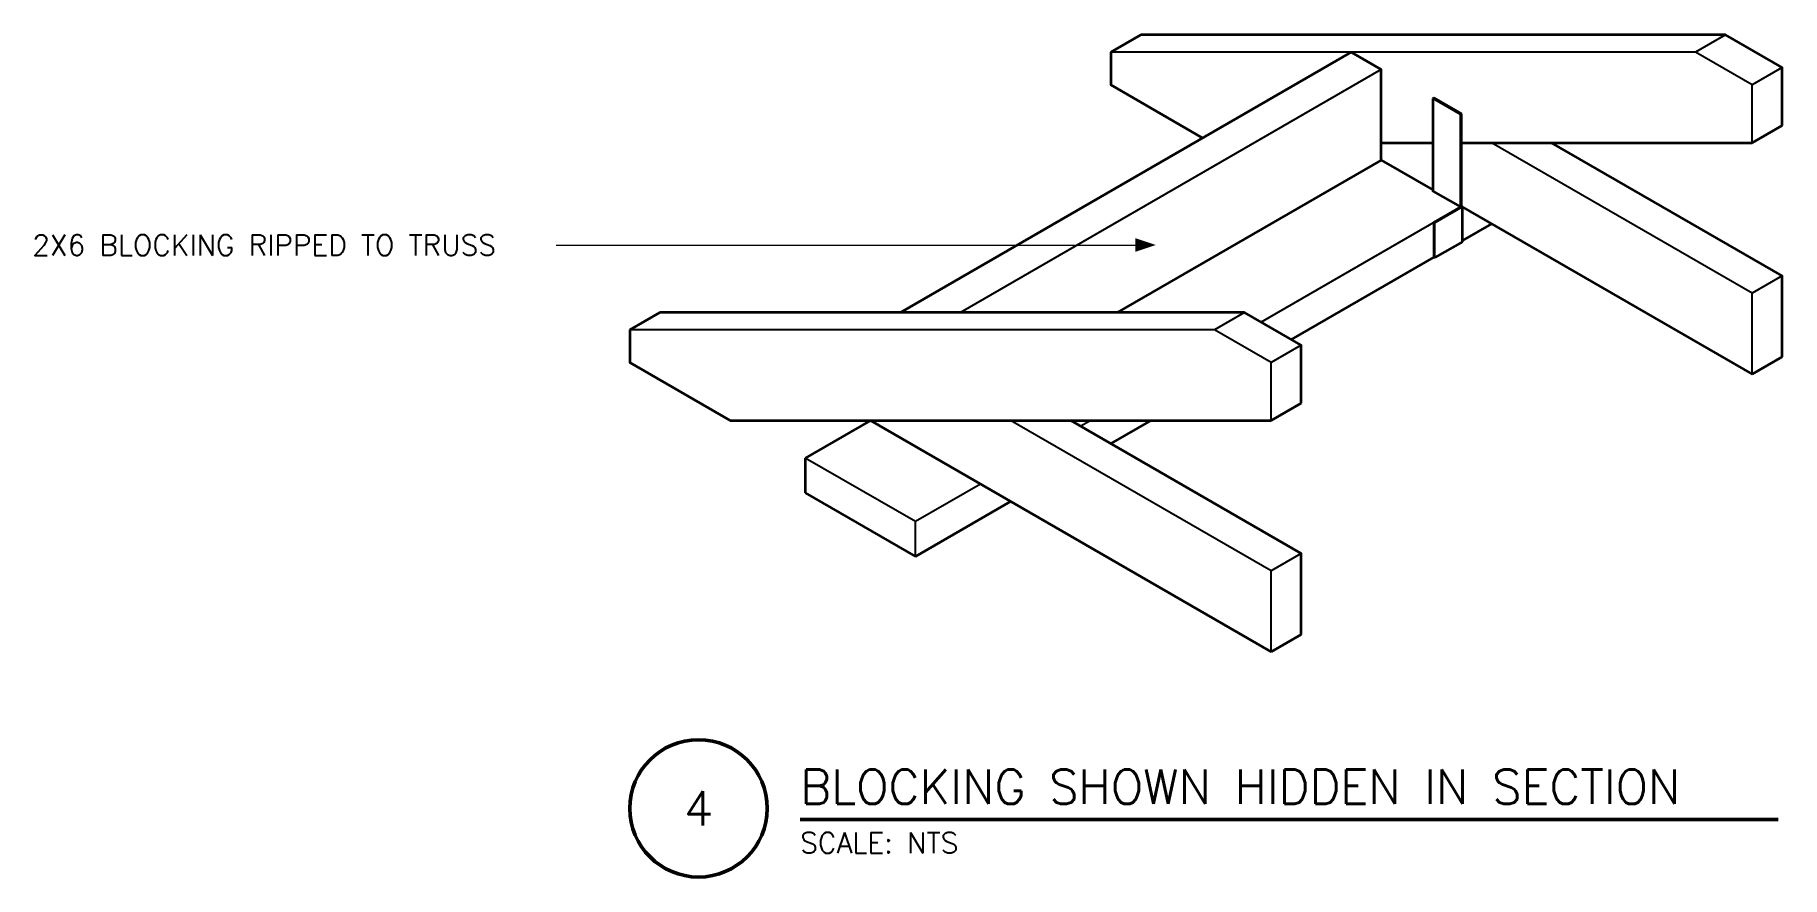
# Model space of a CAD drawing. Header units: inches. Extents: x -36.8 to 38.8, y -18.6 to 17.8.
import ezdxf
from ezdxf.enums import TextEntityAlignment as Align

# ---------------------------------------------------------------- set-up
doc = ezdxf.new("R2010")
doc.units = ezdxf.units.IN
doc.header["$MEASUREMENT"] = 0
for name, color, linetype, lineweight in [('S-ANNO-NOTE', 7, 'CONTINUOUS', 18), ('S-ANNO-TTLB', 7, 'CONTINUOUS', 50), ('S-DETL-BYND', 7, 'CONTINUOUS', 25), ('S-DETL-CUT', 7, 'CONTINUOUS', 50)]:
    doc.layers.add(name, color=color, linetype=linetype, lineweight=lineweight)
doc.styles.add('KERF', font='romans.shx')

msp = doc.modelspace()

# ---------------------------------------------------------------- hatches: boundary and pattern name
at = {"layer": 'S-ANNO-NOTE', "lineweight": 50}
msp.add_hatch(color=256, dxfattribs=at).paths.add_polyline_path([(11.691343, 8.706559), (10.800718, 9.003434), (10.800718, 8.409684)])

# ---------------------------------------------------------------- linework, layer by layer
at = {"layer": 'S-ANNO-NOTE', "lineweight": 18}
msp.add_lwpolyline([(-14.224324, 8.706559), (-13.036824, 8.706559), (10.800718, 8.706559)], dxfattribs=at)
at = {"layer": 'S-ANNO-TTLB', "lineweight": 50}
msp.add_lwpolyline([(-11.041824, -15.64375, 1), (-5.104324, -15.64375, 1)], format="xyb", close=True, dxfattribs=at)
msp.add_lwpolyline([(-3.679324, -16.11875), (38.590021, -16.11875)], dxfattribs=at)
at = {"layer": 'S-DETL-BYND', "lineweight": 25}
for points in [[(36.307043, 17.788119), (35.008005, 17.038119)], [(37.455599, 13.125), (37.455599, 15.625), (35.008005, 17.038119), (9.742786, 17.038119)], [(21.434129, 16.288119), (3.247595, 5.788119)], [(38.754637, 16.375), (37.455599, 15.625)], [(24.856834, 14.3511), (23.666049, 15.0386)], [(24.89823, 14.375), (24.856834, 14.3511)], [(24.856834, 10.3511), (24.856834, 14.3511)], [(23.666049, 13.125), (21.434129, 13.125)], [(37.455599, 3.125), (37.455599, 6.625), (26.197268, 13.125), (24.89823, 13.125)], [(24.89823, 10.375), (16.237976, 5.375)], [(24.939626, 10.3511), (23.748841, 9.6636)], [(23.748841, 8.1636), (23.748841, 9.6636), (23.707445, 9.6875)], [(38.754637, 7.375), (37.455599, 6.625)], [(15.522433, 5.788119), (14.223395, 5.038119)], [(16.670989, 1.125), (16.670989, 3.625), (14.223395, 5.038119), (-11.041824, 5.038119)], [(17.970027, 4.375), (16.670989, 3.625)], [(16.670989, -8.875), (16.670989, -5.375), (5.412659, 1.125), (-0.649519, 1.125)], [(8.87676, 1.125), (8.443748, 0.875)], [(1.299038, -4.75), (1.299038, -3.25), (-3.464102, -0.5)], [(4.113621, -1.625), (1.299038, -3.25)], [(17.970027, -4.625), (16.670989, -5.375)]]:
    msp.add_lwpolyline(points, dxfattribs=at)
at = {"layer": 'S-DETL-CUT', "lineweight": 35}
for points in [[(11.041824, 17.788119), (9.742786, 17.038119)], [(38.754637, 13.875), (38.754637, 16.375), (36.307043, 17.788119), (11.041824, 17.788119)], [(20.135091, 17.038119), (0.649519, 5.788119)], [(9.742786, 17.038119), (9.742786, 15.625), (13.715141, 13.331559)], [(21.434129, 12.375), (21.434129, 16.288119), (20.135091, 17.038119)], [(23.707445, 15.0625), (23.666049, 15.0386)], [(23.666049, 15.0386), (23.666049, 11.0386), (24.856834, 10.3511)], [(24.89823, 14.375), (23.707445, 15.0625)], [(24.89823, 10.375), (24.89823, 14.375)], [(38.754637, 13.875), (37.455599, 13.125)], [(21.434129, 13.125), (23.666049, 13.125)], [(24.89823, 13.125), (37.455599, 13.125)], [(38.754637, 3.875), (38.754637, 7.375), (28.795345, 13.125)], [(21.434129, 12.375), (10.025316, 5.788119)], [(21.434129, 12.375), (23.666049, 11.0864)], [(24.89823, 10.375), (23.707445, 9.6875)], [(24.89823, 10.375), (24.856834, 10.3511)], [(24.89823, 10.375), (37.455599, 3.125)], [(24.939626, 8.8511), (24.939626, 10.3511), (24.89823, 10.375)], [(23.707445, 9.6875), (23.707445, 8.1875)], [(26.197268, 9.625), (24.939626, 8.8989)], [(24.939626, 8.8511), (23.748841, 8.1636)], [(23.707445, 8.1875), (17.537014, 4.625)], [(23.707445, 8.1875), (23.748841, 8.1636)], [(-9.742786, 5.788119), (-11.041824, 5.038119)], [(17.970027, 1.875), (17.970027, 4.375), (15.522433, 5.788119), (-9.742786, 5.788119)], [(-11.041824, 5.038119), (-11.041824, 3.625), (-6.711697, 1.125)], [(38.754637, 3.875), (37.455599, 3.125)], [(17.970027, 1.875), (16.670989, 1.125)], [(-6.711697, 1.125), (16.670989, 1.125)], [(-0.649519, 1.125), (-3.464102, -0.5)], [(-0.649519, 1.125), (16.670989, -8.875)], [(17.970027, -8.125), (17.970027, -4.625), (8.010735, 1.125)], [(11.474837, 1.125), (9.742786, 0.125)], [(-3.464102, -0.5), (-3.464102, -2)], [(-3.464102, -2), (1.299038, -4.75)], [(5.412659, -2.375), (1.299038, -4.75)], [(17.970027, -8.125), (16.670989, -8.875)]]:
    msp.add_lwpolyline(points, dxfattribs=at)

# ---------------------------------------------------------------- texts
at = {"layer": 'S-ANNO-NOTE', "lineweight": 18, "style": 'KERF'}
msp.add_text('2X6 BLOCKING RIPPED TO TRUSS', height=0.890625, dxfattribs=at).set_placement((-36.869949, 8.261247))
at = {"layer": 'S-ANNO-TTLB', "lineweight": 50, "style": 'KERF'}
msp.add_text('BLOCKING SHOWN HIDDEN IN SECTION', height=1.484375, dxfattribs=at).set_placement((-3.679324, -15.45375))
msp.add_text('4', height=1.484375, dxfattribs=at).set_placement((-8.073074, -15.64375), align=Align.MIDDLE_CENTER)
at = {"layer": 'S-ANNO-TTLB', "lineweight": 18, "style": 'KERF'}
msp.add_text('SCALE: NTS', height=0.890625, dxfattribs=at).set_placement((-3.679324, -17.579375))

doc.saveas('drawing.dxf')
